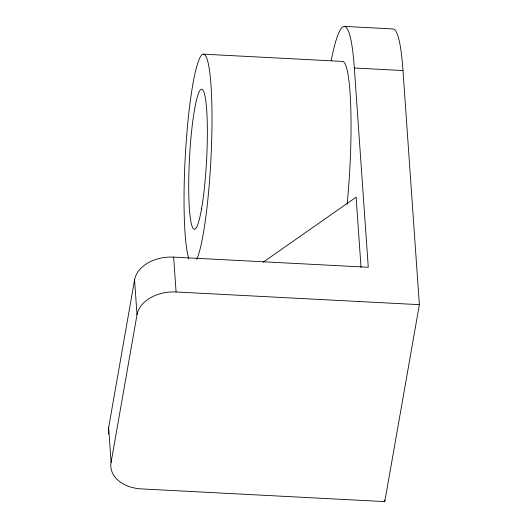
<?xml version="1.0" encoding="UTF-8"?>
<svg xmlns="http://www.w3.org/2000/svg" width="528" height="528" viewBox="0 0 528 528"><rect width="100%" height="100%" fill="white"/><g stroke="black" fill="none" stroke-linecap="round" stroke-linejoin="round"><path stroke-width="0.79" d="M108.702 434.042A35.066 24.625 -4 0 1 108.636 427.607L134.567 279.913A35.066 24.625 -4 0 1 173.646 257.11L368.273 267.26L354.334 68.006A140.263 17.173 -87 0 0 331.221 60.647M344.348 26.4L393.004 28.941A140.263 17.173 -87 0 1 402.996 70.547L419.364 304.669L384.787 501.6L141.504 488.908A35.066 24.625 -4 0 1 111.071 462.475L137.009 314.78L134.567 279.913M263.142 262.211L356.116 197.175L361.027 267.406M203.504 54.166L342.52 61.42A105.197 12.877 -87 0 1 347.127 204.349M354.334 68.006L402.996 70.547M137.009 314.78A35.066 24.625 -4 0 1 176.081 291.977L419.364 304.669M384.674 499.957L384.787 501.6M173.646 257.11L176.081 291.977M108.636 427.607L111.071 462.475M188.813 258.826A105.197 12.877 -87 0 1 190.852 96.875A105.197 12.877 -87 0 1 211.649 97.871A105.197 12.877 -87 0 1 196.845 259.215M201.511 209.035A70.132 8.587 -87 0 0 203.775 91.674A70.132 8.587 -87 0 0 188.8 176.953A70.132 8.587 -87 0 0 201.511 209.035"/></g></svg>
